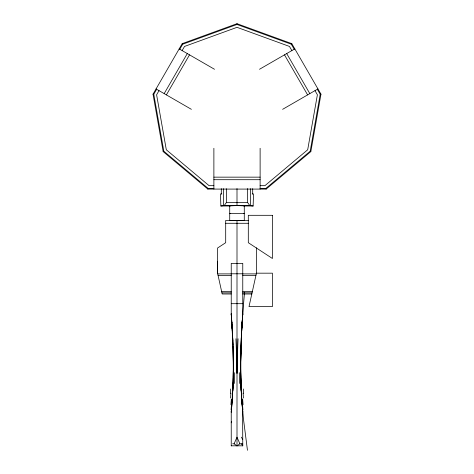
<?xml version="1.0" encoding="UTF-8"?>
<svg xmlns="http://www.w3.org/2000/svg" width="474" height="474" viewBox="0 0 474 474"><rect width="100%" height="100%" fill="white"/><g stroke="black" fill="none" stroke-linecap="round" stroke-linejoin="round"><path stroke-width="0.71" d="M231.235 293.993L222.188 293.993L217.572 273.178L217.572 261.245M233.386 366.953L233.03 346.002L231.235 313.835L231.235 263.366L242.765 263.366L242.765 313.835L241.503 333.803L241.521 333.388M241.26 338.809L240.656 372.404M256.428 248.589L256.428 248.015L256.428 273.178L249.01 306.613L272.42 306.613L272.42 273.178L256.428 273.178M233.386 367.451L233.261 377.322M240.626 362.491L240.614 366.953M232.93 387.495L233.368 369.927L233.03 346.002M240.632 361.988L241.71 329.934L241.633 331.302M233.078 383.721L233.368 361.727L232.781 339.645M233.249 377.819L232.681 392.585M233.054 384.272L233.018 385.35M233.107 382.897L232.758 391.091M232.959 386.695L232.894 388.301M232.912 387.827L231.235 412.167L231.235 445.892M232.882 388.567L232.853 389.107M241.248 338.981L241.39 335.965M232.841 389.373L232.775 390.712M241.467 334.472L240.632 361.727L241.094 388.034M241.373 336.303L241.444 334.958M241.414 335.468L241.568 332.552M232.663 392.851L232.29 399.007M241.586 332.138L241.651 330.941M241.704 330.058L242.178 322.279M241.681 330.473L242.078 323.825M244.584 292.103C241.355 327.344 239.287 362.829 241.657 398.201L241.71 399.007M241.823 327.925L241.971 325.484M232.124 401.413L232.544 394.996M241.912 326.521L242.208 321.793M242.072 323.896L242.155 322.575M242.202 321.882L242.267 320.88M242.22 321.579L242.765 313.835L242.729 314.327M242.131 322.972L242.51 317.343M242.368 319.458L242.415 318.753M242.297 320.495L242.765 313.835L242.694 314.825M242.522 317.165L242.617 315.844M232.272 399.274L231.839 405.169M232.053 402.349L232.112 401.561M232.082 401.952L231.235 412.167L231.383 410.549M231.798 405.703L231.431 410.01M243.719 205.994L253.134 205.994L253.525 193.967L252.192 193.967M260.119 188.374L265.902 188.374L310.18 151.218L320.217 94.29L317.331 89.284M310.843 151.597L320.969 94.16L291.806 43.649L237 23.7L182.194 43.649L153.031 94.16L163.157 151.597L207.837 189.085L266.163 189.085L310.843 151.597L310.18 151.218M231.235 422.808L231.508 421.374M207.837 189.085L208.098 188.374L163.82 151.218L153.783 94.29L156.669 89.284M232.675 443.8L234.115 443.8L237 437.164L239.885 443.8L242.765 444.014M179.794 49.237L182.686 44.23L237 24.464L291.314 44.23L294.206 49.237M159.009 90.635L156.61 94.788L166.309 149.778L209.081 185.672L213.881 185.672M182.129 50.588L184.528 46.434L237 27.332L289.472 46.434L291.871 50.588M164.176 93.615L187.295 53.568M166.386 94.895L189.511 54.848M221.808 193.967L220.475 193.967L220.866 205.994L224.238 205.526L226.353 202.576L226.353 188.717M291.314 44.23L291.806 43.649M234.115 443.8L237 445.892L239.885 443.8M259.491 69.281L294.828 48.881M163.157 151.597L163.82 151.218M282.617 109.328L317.947 88.928M229.718 220.688L229.718 205.769L235.673 205.621M238.327 205.621L244.282 205.769L244.282 220.688M320.217 94.29L320.969 94.16M229.718 205.769L237.652 205.621M243.772 213.424L244.282 213.365L229.748 213.353L230.228 213.424M229.997 220.647L235.673 220.54M242.765 445.821L231.235 445.821M230.228 220.629L237.652 220.54M213.881 177.152L260.119 177.152M213.881 179.705L260.119 179.705M260.119 185.672L264.919 185.672L307.691 149.778L317.39 94.788L314.991 90.635M208.098 188.374L213.881 188.374M226.353 202.576L247.647 202.576L249.762 205.526L253.134 205.994M224.238 205.526L249.762 205.526M236.348 205.621L244.282 205.769M220.866 205.994L230.281 205.994M248.305 220.451L225.695 220.451L225.695 242.694L217.572 248.015L217.572 273.178M225.695 223.284L248.305 223.284M231.235 273.788L242.765 273.788M217.732 273.895L231.235 273.895M242.765 273.895L256.268 273.895M218.093 275.53L231.235 275.53M242.765 275.53L255.907 275.53M221.666 291.646L231.235 291.7M242.765 291.7L252.334 291.646M221.945 292.885L231.235 292.885M242.765 292.885L252.055 292.885M242.765 293.993L251.812 293.993M231.235 303.686L242.765 303.686M237 220.54L244.003 220.647M238.327 220.54L243.772 220.629M153.031 94.16L153.783 94.29M179.172 48.881L214.509 69.281M156.053 88.928L191.383 109.328M241.325 443.8L242.765 445.24M182.194 43.649L182.686 44.23M241.325 437.164L242.765 439.481M286.705 53.568L309.824 93.615M284.489 54.848L307.614 94.895M265.902 188.374L266.163 189.085M247.458 450.3L243.375 418.358L241.586 397.135M242.617 410.549L242.765 445.892M242.57 410.01L242.202 405.703M242.161 405.169L242.013 403.291M241.888 401.561L242.765 412.167L241.349 393.124M241.995 403.024L241.918 401.952M231.271 314.327L231.235 313.835L231.703 320.495M231.519 317.817L231.235 313.835L231.383 315.844M241.876 401.413L241.728 399.274M231.353 315.506L231.537 318.048M231.525 317.858L231.632 319.458M241.947 402.349L241.041 386.695M231.662 319.873L231.863 322.889M231.49 317.343L231.869 322.972M231.822 322.279L231.928 323.896M241.568 396.868L241.456 394.996M231.976 324.654L232.112 326.918M231.792 321.793L232.106 326.811M231.922 323.825L232.497 333.803L232.479 333.388M232.088 326.521L232.296 329.999M232.041 325.739L232.201 328.423M232.177 327.925L232.23 328.926M232.29 329.934L232.367 331.302M232.272 329.643L232.319 330.491M241.319 392.585L240.614 367.451M232.349 330.941L232.414 332.138M232.402 331.942L232.627 336.303M241.183 389.906L241.207 390.446M241.242 391.091L240.893 382.897M232.544 334.638L232.586 335.468M241.148 389.107L241.171 389.64M232.533 334.472L232.817 340.486M232.61 335.965L232.657 336.973M232.704 337.974L232.752 338.981M232.74 338.809L232.995 345.001M240.946 384.272L240.964 384.811M240.887 382.66L240.751 377.819M240.739 377.322L240.662 372.896M260.119 148.285L260.119 189.085M252.695 188.658L252.695 193.967M250.568 188.664L250.568 205.55M247.647 188.551L247.647 202.576M237 23.7L237 24.464M237 188.551L237 205.526M237 220.451L237 445.892M223.432 188.664L223.432 205.55M221.305 188.658L221.305 193.967M213.881 148.285L213.881 189.085M231.365 406.467A52.815 3.342 -86.7 0 1 231.075 409.856M231.336 399.321A60.737 4.936 -87.3 0 1 230.933 404.66M230.885 393.142A82.932 10.784 -88.3 0 1 230.589 398.024M230.637 388.97A109.429 20.832 -89.3 0 1 230.411 393.402M234.689 372.683A182.46 67.427 88.5 0 1 234.429 383.448M236.639 362.053A171.855 59.262 88.7 0 1 236.603 373.281M236.84 350.618A154.856 45.208 88.9 0 1 237.041 362.195M235.928 338.756A134.859 30.81 88.9 0 1 236.36 350.576M232.242 324.435A37.085 1.689 85.7 0 1 232.444 327.688M232.106 326.159A25.353 0.681 86 0 1 232.171 327.226M242.925 409.856A52.815 3.342 86.7 0 1 242.635 406.467M243.067 404.66A60.737 4.936 87.3 0 1 242.664 399.321M243.411 398.024A82.932 10.784 88.3 0 1 243.115 393.142M243.589 393.402A109.429 20.832 89.3 0 1 243.363 388.97M239.571 383.448A182.46 67.427 -88.5 0 1 239.311 372.683M237.397 373.281A171.855 59.262 -88.7 0 1 237.361 362.053M236.959 362.195A154.856 45.208 -88.9 0 1 237.16 350.618M237.64 350.576A134.859 30.81 -88.9 0 1 238.072 338.756M241.556 327.688A37.085 1.689 -85.7 0 1 241.758 324.435M241.829 327.226A25.353 0.681 -86 0 1 241.894 326.159M272.42 215.309L248.305 215.309L248.305 242.694L272.42 258.496L272.42 215.309"/></g></svg>
